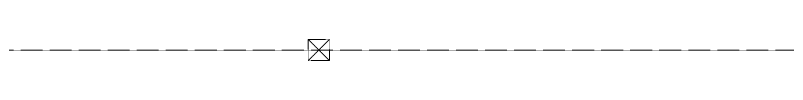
# Model space of a CAD drawing. Header units: millimetres. Extents: x -69706 to 52883, y -6882 to 68885.
# Drawn here: x 5457 to 8226, y 41169 to 41245 of the extents above; entities that cross this region are included whole.
import ezdxf

# ---------------------------------------------------------------- set-up
doc = ezdxf.new("R2010")
doc.units = ezdxf.units.MM
doc.linetypes.add('188K-SM-03-C3-LR1-MECH-EQ-Y2257103$0$CUP- LRF$0$HIDDEN', pattern=[0.4, 0.3, -0.1])
doc.layers.add('188K-SM-03-C3-LR1-MECH-EQ-Y2257103$0$AC-EQ', color=1, linetype='Continuous')

msp = doc.modelspace()

# ---------------------------------------------------------------- linework, layer by layer
at = {"layer": '188K-SM-03-C3-LR1-MECH-EQ-Y2257103$0$AC-EQ', "linetype": '188K-SM-03-C3-LR1-MECH-EQ-Y2257103$0$CUP- LRF$0$HIDDEN', "lineweight": 0}
for p, q in [((6583.403, 41169.323), (6507.403, 41245.323)), ((6583.403, 41245.323), (6507.403, 41169.323)), ((6583.403, 41169.323), (6507.403, 41245.323)), ((6583.403, 41245.323), (6507.403, 41169.323)), ((2847.403, 41207.323), (13903.403, 41207.323))]:
    msp.add_line(p, q, dxfattribs=at)
at = {"layer": '188K-SM-03-C3-LR1-MECH-EQ-Y2257103$0$AC-EQ', "linetype": '188K-SM-03-C3-LR1-MECH-EQ-Y2257103$0$CUP- LRF$0$HIDDEN', "lineweight": 0, "flags": 128}
msp.add_lwpolyline([(6583.403, 41245.323), (6507.403, 41245.323), (6507.403, 41169.323), (6583.403, 41169.323)], close=True, dxfattribs=at)
msp.add_lwpolyline([(6583.403, 41245.323), (6507.403, 41245.323), (6507.403, 41169.323), (6583.403, 41169.323)], close=True, dxfattribs=at)

doc.saveas('drawing.dxf')
